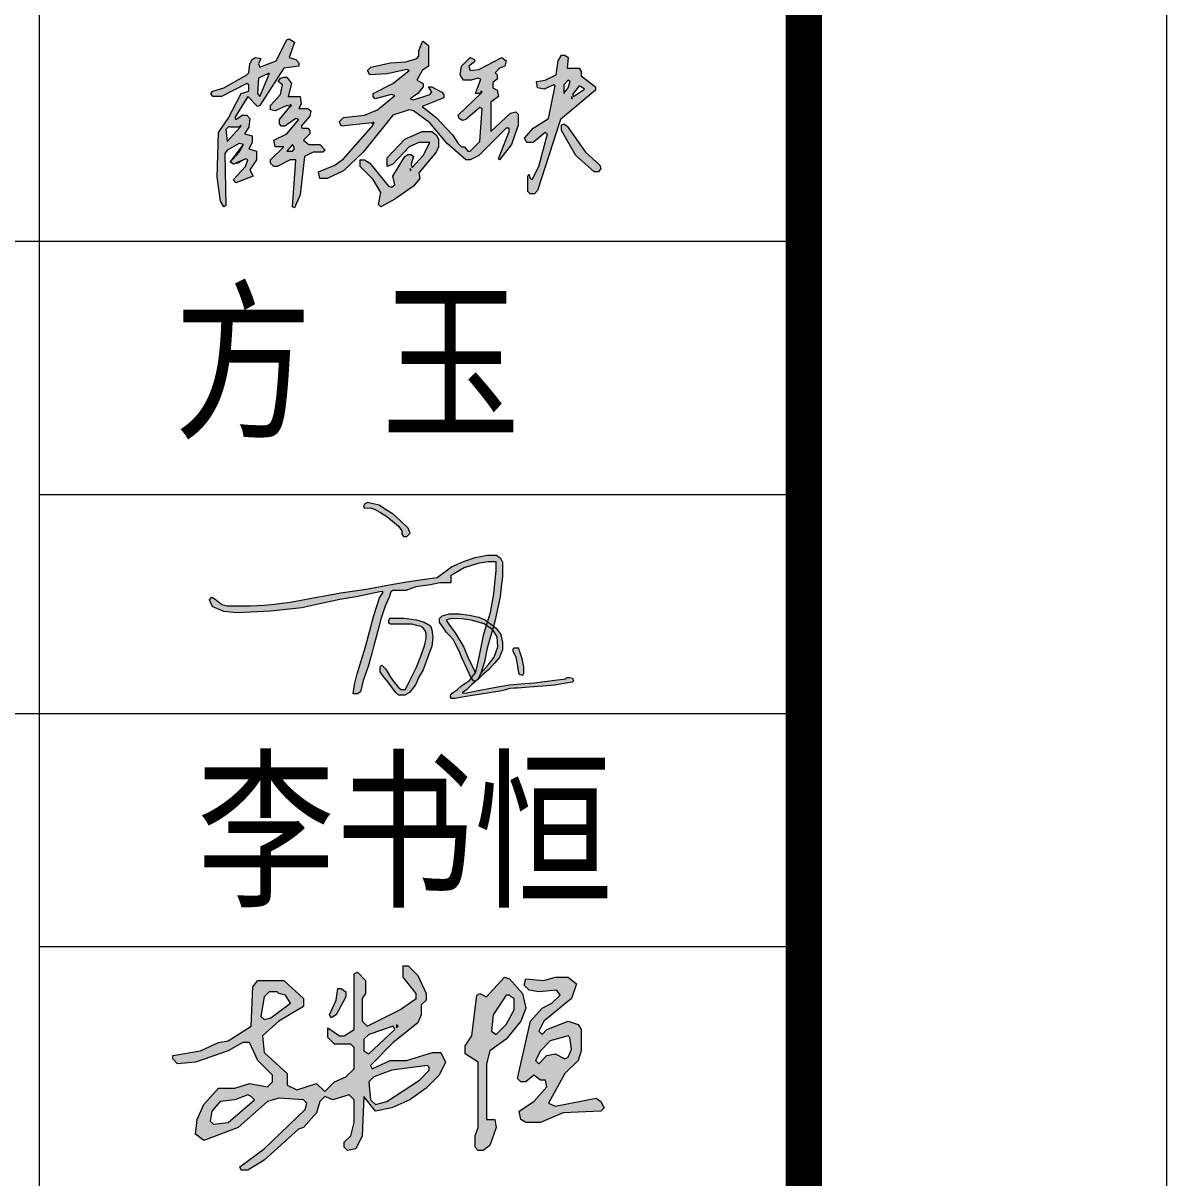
# Model space of a CAD drawing. Header units: inches. Extents: x -3272461 to -2504170, y 403793 to 1071042.
# Drawn here: x -2654718 to -2649994, y 651039 to 655806 of the extents above; entities that cross this region are included whole.
import ezdxf
from ezdxf.enums import TextEntityAlignment as Align

# ---------------------------------------------------------------- set-up
doc = ezdxf.new("R2010")
doc.units = ezdxf.units.IN
doc.header["$LTSCALE"] = 1000
doc.header["$MEASUREMENT"] = 0
doc.layers.get('0').update_dxf_attribs({"lineweight": 18})
doc.layers.add('PUB_TITLE', color=153, linetype='Continuous', lineweight=18)
doc.styles.add('-黑体', font='', dxfattribs={"width": 0.7})
doc.styles.get('-黑体').set_extended_font_data('微软雅黑')

msp = doc.modelspace()

# ---------------------------------------------------------------- hatches: boundary and pattern name
h = msp.add_hatch(color=256)
h.paths.add_polyline_path([(-2653704.5, 655588.3), (-2653709, 655597.3), (-2653745, 655579.3), (-2653749.5, 655516.3), (-2653740.5, 655502.8)], flags=0)
h.paths.add_polyline_path([(-2653628, 655736.8), (-2653619, 655741.3), (-2653596.5, 655727.8), (-2653619, 655664.8), (-2653592, 655655.8), (-2653578.5, 655642.3), (-2653578.5, 655628.8), (-2653641.5, 655619.8), (-2653740.5, 655466.8), (-2653749.5, 655462.3), (-2653790, 655502.8), (-2653844, 655417.3), (-2653839.5, 655408.3), (-2653812.5, 655426.3), (-2653794.5, 655426.3), (-2653781, 655412.8), (-2653785.5, 655376.8), (-2653803.5, 655349.8), (-2653772, 655340.8), (-2653772, 655313.8), (-2653785.5, 655286.8), (-2653754, 655277.8), (-2653754, 655241.8), (-2653781, 655201.3), (-2653767.5, 655174.3), (-2653839.5, 655147.3), (-2653848.5, 655160.8), (-2653799, 655214.8), (-2653790, 655241.8), (-2653799, 655246.3), (-2653830.5, 655228.3), (-2653848.5, 655223.8), (-2653862, 655232.8), (-2653826, 655273.3), (-2653808, 655304.8), (-2653826, 655309.3), (-2653875.5, 655282.3), (-2653884.5, 655268.8), (-2653880, 655052.8), (-2653889, 655048.3), (-2653902.5, 655070.8), (-2653916, 655169.8), (-2653911.5, 655354.3), (-2653871, 655412.8), (-2653817, 655516.3), (-2653785.5, 655525.3), (-2653785.5, 655552.3), (-2653794.5, 655556.8), (-2653898, 655502.8), (-2653934, 655502.8), (-2653943, 655516.3), (-2653934, 655525.3), (-2653889, 655538.8), (-2653794.5, 655592.8), (-2653785.5, 655601.8), (-2653781, 655637.8), (-2653772, 655655.8), (-2653758.5, 655664.8), (-2653736, 655660.3), (-2653745, 655637.8), (-2653740.5, 655624.3), (-2653673, 655651.3)], flags=0)
h.paths.add_polyline_path([(-2653862, 655376.8), (-2653866.5, 655381.3), (-2653880, 655367.8), (-2653875.5, 655318.3), (-2653821.5, 655376.8)], flags=0)
h.paths.add_polyline_path([(-2653641.5, 655583.8), (-2653628, 655583.8), (-2653610, 655556.8), (-2653623.5, 655502.8), (-2653574, 655502.8), (-2653569.5, 655471.3), (-2653578.5, 655453.3), (-2653542.5, 655453.3), (-2653529, 655444.3), (-2653533.5, 655421.8), (-2653569.5, 655381.3), (-2653565, 655372.3), (-2653542.5, 655372.3), (-2653533.5, 655363.3), (-2653533.5, 655349.8), (-2653560.5, 655322.8), (-2653538, 655304.8), (-2653493, 655304.8), (-2653470.5, 655282.3), (-2653479.5, 655273.3), (-2653520, 655273.3), (-2653556, 655255.3), (-2653574, 655097.8), (-2653596.5, 655043.8), (-2653605.5, 655048.3), (-2653592, 655241.8), (-2653614.5, 655241.8), (-2653668.5, 655214.8), (-2653682, 655214.8), (-2653695.5, 655228.3), (-2653695.5, 655241.8), (-2653641.5, 655295.8), (-2653677.5, 655295.8), (-2653682, 655322.8), (-2653628, 655349.8), (-2653578.5, 655408.3), (-2653592, 655412.8), (-2653637, 655381.3), (-2653650.5, 655381.3), (-2653659.5, 655390.3), (-2653659.5, 655408.3), (-2653614.5, 655462.3), (-2653628, 655466.8), (-2653677.5, 655444.3), (-2653695.5, 655448.8), (-2653695.5, 655466.8), (-2653655, 655511.8), (-2653646, 655552.3), (-2653664, 655565.8), (-2653655, 655579.3)], flags=0)
h.paths.add_polyline_path([(-2653601, 655300.3), (-2653605.5, 655304.8), (-2653628, 655277.8), (-2653605.5, 655277.8), (-2653596.5, 655286.8)], flags=0)
h.paths.add_polyline_path([(-2653070, 655727.8), (-2653065.5, 655732.3), (-2653043, 655714.3), (-2653043, 655628.8), (-2653070, 655610.8), (-2653092.5, 655570.3), (-2653065.5, 655556.8), (-2653065.5, 655543.3), (-2653088, 655516.3), (-2653119.5, 655493.8), (-2653106, 655489.3), (-2653038.5, 655511.8), (-2653029.5, 655520.8), (-2653043, 655543.3), (-2653029.5, 655543.3), (-2652989, 655520.8), (-2652980, 655511.8), (-2652980, 655498.3), (-2653070, 655462.3), (-2653011.5, 655417.3), (-2652944, 655345.3), (-2652921.5, 655309.3), (-2652908, 655295.8), (-2652894.5, 655295.8), (-2652881, 655277.8), (-2652872, 655277.8), (-2652831.5, 655318.3), (-2652822.5, 655453.3), (-2652831.5, 655457.8), (-2652890, 655408.3), (-2652903.5, 655403.8), (-2652917, 655412.8), (-2652921.5, 655426.3), (-2652827, 655516.3), (-2652849.5, 655516.3), (-2652827, 655574.8), (-2652840.5, 655579.3), (-2652867.5, 655570.3), (-2652899, 655570.3), (-2652912.5, 655592.8), (-2652908, 655628.8), (-2652872, 655664.8), (-2652854, 655655.8), (-2652854, 655646.8), (-2652876.5, 655628.8), (-2652872, 655610.8), (-2652836, 655615.3), (-2652741.5, 655664.8), (-2652723.5, 655651.3), (-2652728, 655628.8), (-2652750.5, 655619.8), (-2652768.5, 655601.8), (-2652759.5, 655592.8), (-2652759.5, 655574.8), (-2652777.5, 655561.3), (-2652777.5, 655538.8), (-2652759.5, 655529.8), (-2652755, 655502.8), (-2652786.5, 655480.3), (-2652786.5, 655358.8), (-2652705.5, 655435.3), (-2652683, 655439.8), (-2652674, 655430.8), (-2652674, 655385.8), (-2652701, 655304.8), (-2652750.5, 655241.8), (-2652755, 655246.3), (-2652710, 655358.8), (-2652710, 655372.3), (-2652723.5, 655372.3), (-2652836, 655259.8), (-2652872, 655241.8), (-2652890, 655241.8), (-2652966.5, 655309.3), (-2653038.5, 655394.8), (-2653106, 655444.3), (-2653124, 655448.8), (-2653191.5, 655426.3), (-2653313, 655273.3), (-2653394, 655196.8), (-2653461.5, 655165.3), (-2653493, 655165.3), (-2653497.5, 655192.3), (-2653430, 655219.3), (-2653394, 655246.3), (-2653272.5, 655385.8), (-2653277, 655394.8), (-2653403, 655381.3), (-2653412, 655399.3), (-2653394, 655417.3), (-2653308.5, 655426.3), (-2653254.5, 655448.8), (-2653182.5, 655507.3), (-2653196, 655511.8), (-2653263.5, 655493.8), (-2653272.5, 655502.8), (-2653272.5, 655516.3), (-2653191.5, 655556.8), (-2653124, 655610.8), (-2653133, 655615.3), (-2653214, 655597.3), (-2653286, 655592.8), (-2653295, 655610.8), (-2653281.5, 655624.3), (-2653200.5, 655642.3), (-2653137.5, 655646.8), (-2653092.5, 655660.3), (-2653083.5, 655669.3), (-2653083.5, 655691.8)], flags=0)
h.paths.add_polyline_path([(-2653070, 655358.8), (-2653029.5, 655358.8), (-2653011.5, 655345.3), (-2653002.5, 655327.3), (-2653002.5, 655295.8), (-2653011.5, 655273.3), (-2653083.5, 655187.8), (-2653079, 655165.3), (-2653106, 655133.8), (-2653182.5, 655079.8), (-2653241, 655048.3), (-2653250, 655057.3), (-2653241, 655106.8), (-2653272.5, 655160.8), (-2653326.5, 655214.8), (-2653326.5, 655241.8), (-2653308.5, 655241.8), (-2653286, 655228.3), (-2653209.5, 655133.8), (-2653196, 655129.3), (-2653182.5, 655138.3), (-2653191.5, 655174.3), (-2653142, 655255.3), (-2653128.5, 655264.3), (-2653115, 655264.3), (-2653106, 655255.3), (-2653115, 655223.8), (-2653110.5, 655210.3), (-2653065.5, 655259.8), (-2653038.5, 655313.8), (-2653083.5, 655313.8), (-2653124, 655295.8), (-2653191.5, 655223.8), (-2653214, 655214.8), (-2653214, 655250.8), (-2653142, 655327.3)], flags=0)
h.paths.add_polyline_path([(-2652494, 655673.8), (-2652480.5, 655673.8), (-2652467, 655664.8), (-2652471.5, 655619.8), (-2652422, 655619.8), (-2652413, 655606.3), (-2652413, 655588.3), (-2652354.5, 655543.3), (-2652354.5, 655529.8), (-2652498.5, 655408.3), (-2652593, 655115.8), (-2652606.5, 655102.3), (-2652624.5, 655102.3), (-2652633.5, 655111.3), (-2652633.5, 655174.3), (-2652629, 655183.3), (-2652624.5, 655165.3), (-2652615.5, 655160.8), (-2652588.5, 655214.8), (-2652552.5, 655349.8), (-2652561.5, 655354.3), (-2652611, 655313.8), (-2652638, 655313.8), (-2652647, 655331.8), (-2652611, 655372.3), (-2652548, 655412.8), (-2652521, 655547.8), (-2652525.5, 655552.3), (-2652566, 655534.3), (-2652593, 655538.8), (-2652597.5, 655565.8), (-2652561.5, 655570.3), (-2652516.5, 655592.8), (-2652507.5, 655651.3)], flags=0)
h.paths.add_polyline_path([(-2652494, 655385.8), (-2652485, 655390.3), (-2652471.5, 655381.3), (-2652395, 655273.3), (-2652336.5, 655219.3), (-2652332, 655205.8), (-2652341, 655192.3), (-2652359, 655192.3), (-2652435.5, 655259.8), (-2652494, 655363.3)], flags=0)
h.paths.add_polyline_path([(-2652413, 655543.3), (-2652422, 655547.8), (-2652449, 655511.8), (-2652444.5, 655502.8), (-2652399.5, 655534.3)], flags=0)
h.paths.add_polyline_path([(-2652458, 655565.8), (-2652467, 655570.3), (-2652485, 655552.3), (-2652485, 655516.3), (-2652467, 655538.8)], flags=0)
h = msp.add_hatch(color=256)
h.paths.add_polyline_path([(-2653127.6, 653721.5), (-2653160.8, 653752.5), (-2653188.9, 653778.6), (-2653220.6, 653799), (-2653247.8, 653816.4), (-2653296, 653827.7), (-2653308.2, 653821.1), (-2653311.5, 653808.9), (-2653306.8, 653803.9), (-2653283.6, 653804.8), (-2653263.5, 653799.1), (-2653244.5, 653787.1), (-2653216, 653769.1), (-2653192.8, 653750), (-2653167.7, 653729.2), (-2653153.1, 653710.9), (-2653153.1, 653698.3), (-2653146.8, 653687.6), (-2653132.9, 653687.6), (-2653119.8, 653700.4)], flags=0)
h.paths.add_polyline_path([(-2653034.8, 653487.9), (-2652996.4, 653496.4), (-2652975, 653496.4), (-2652964.3, 653496.4), (-2652951.2, 653496.4), (-2652951.2, 653515.4), (-2652951.2, 653526.1), (-2652936.9, 653534.5), (-2652896.5, 653558.2), (-2652839.4, 653576), (-2652797.8, 653582), (-2652764.5, 653582), (-2652764.5, 653547.5), (-2652774.1, 653451), (-2652787.2, 653372.6), (-2652799.2, 653334.7), (-2652775.4, 653316.9), (-2652770, 653336), (-2652760, 653382.1), (-2652748, 653437.7), (-2652742.9, 653481.3), (-2652738.4, 653520), (-2652738.4, 653557.6), (-2652738.4, 653580.4), (-2652746.3, 653597.5), (-2652762.3, 653610.1), (-2652801.1, 653610.1), (-2652851.3, 653601), (-2652899.2, 653583.9), (-2652948.3, 653562.2), (-2653007.8, 653518), (-2653048.7, 653512), (-2653124.3, 653501), (-2653189.9, 653490.9), (-2653241.7, 653480.7), (-2653292.8, 653470.5), (-2653349.3, 653462.7), (-2653405.7, 653454.9), (-2653458.6, 653444.9), (-2653519.5, 653433.4), (-2653576.3, 653422.7), (-2653614.5, 653415.5), (-2653648.1, 653411.6), (-2653679, 653408), (-2653721.4, 653403.1), (-2653779.3, 653400.7), (-2653818.5, 653400.7), (-2653852.7, 653400.7), (-2653875.6, 653400.7), (-2653896.9, 653406.3), (-2653925.2, 653428.7), (-2653938, 653436.8), (-2653948.1, 653426), (-2653941.2, 653408.8), (-2653933.7, 653396.9), (-2653888.3, 653377.5), (-2653835.4, 653371.4), (-2653779, 653374.3), (-2653695.9, 653378.6), (-2653566.2, 653392.2), (-2653491.8, 653408.8), (-2653409.5, 653427.2), (-2653336.1, 653439.1), (-2653244.2, 653458.2), (-2653232.1, 653459.7), (-2653232.1, 653455), (-2653245.9, 653433.4), (-2653269.3, 653360.9), (-2653287.3, 653293.9), (-2653304, 653232), (-2653321.9, 653174.4), (-2653338.8, 653119.9), (-2653348.7, 653075.5), (-2653354.1, 653037.1), (-2653336.5, 653037.1), (-2653324.9, 653046.3), (-2653313.4, 653093.1), (-2653293, 653150.8), (-2653278.3, 653204.4), (-2653267.6, 653243), (-2653259.7, 653271.7), (-2653252.6, 653297.4), (-2653240.7, 653346.4), (-2653222.7, 653399), (-2653206, 653436), (-2653198.8, 653458.7), (-2653191.6, 653464.7), (-2653171.3, 653464.7), (-2653136.6, 653464.7), (-2653096, 653479)], flags=0)
for points in [[(-2652933.1, 653289.2), (-2652960.2, 653325.7), (-2652970.9, 653341.7), (-2652960.2, 653346.2), (-2652942.9, 653348.9), (-2652906.3, 653347.1), (-2652867.1, 653342.2), (-2652813.6, 653327), (-2652803.8, 653320), (-2652799.2, 653334.7), (-2652807.6, 653341), (-2652835.5, 653353.4), (-2652875.7, 653362.9), (-2652916, 653368), (-2652957.7, 653368), (-2652987, 653359.3), (-2652997.9, 653348.3), (-2652997.9, 653331.5), (-2652989.2, 653319), (-2652969.4, 653290.9), (-2652954, 653276.2), (-2652942.1, 653261.4), (-2652933.5, 653245.5), (-2652918.2, 653217), (-2652905, 653183), (-2652883.8, 653138.8), (-2652866.9, 653103.7), (-2652866, 653102.5), (-2652850.3, 653123.1), (-2652855.5, 653136.8), (-2652878.2, 653181.4), (-2652897.8, 653229.5)], [(-2653029.6, 653234.3), (-2653025.3, 653269.4), (-2653029.6, 653301.3), (-2653035.1, 653317.7), (-2653061.5, 653333.1), (-2653093.4, 653343), (-2653145, 653349.6), (-2653189, 653349.6), (-2653203.3, 653349.6), (-2653207.7, 653340.8), (-2653207.7, 653328.7), (-2653200, 653324.5), (-2653173.6, 653324.5), (-2653136.3, 653324.5), (-2653111.8, 653324.5), (-2653092.3, 653319.9), (-2653073.6, 653315.5), (-2653064.8, 653306.7), (-2653057.1, 653299.1), (-2653052.7, 653287), (-2653052.7, 653266.1), (-2653059.7, 653235.5), (-2653075.8, 653193.7), (-2653093.3, 653148), (-2653118.7, 653095.9), (-2653138.5, 653055.3), (-2653157.1, 653055.3), (-2653168.1, 653063), (-2653191.4, 653092.2), (-2653204.4, 653113.5), (-2653219.8, 653138.7), (-2653236.3, 653156.3), (-2653242.6, 653148.5), (-2653242.6, 653139.7), (-2653242.6, 653128.2), (-2653230.8, 653111.1), (-2653212.1, 653086.7), (-2653187.9, 653055.3), (-2653176.9, 653041), (-2653167, 653032.2), (-2653141.7, 653032.2), (-2653122, 653043.2), (-2653097.8, 653075.1), (-2653082.4, 653109.1), (-2653066.3, 653136.7), (-2653057.5, 653160.2), (-2653050.2, 653179.6), (-2653039.5, 653207.9)], [(-2652738.7, 653219.6), (-2652738.7, 653249.8), (-2652744.6, 653282.1), (-2652764.5, 653308.8), (-2652775.4, 653316.9), (-2652779.4, 653302.6), (-2652777.5, 653301.2), (-2652759.5, 653272.5), (-2652756.8, 653230.9), (-2652773.1, 653188.4), (-2652795.7, 653158.6), (-2652828.1, 653122.7), (-2652838.2, 653099.7), (-2652833.3, 653104.2), (-2652821.2, 653116.6), (-2652794.3, 653137.7), (-2652771.1, 653164.4), (-2652752, 653186.5)]]:
    msp.add_hatch(color=256).paths.add_polyline_path(points, flags=0)
h = msp.add_hatch(color=256)
h.paths.add_polyline_path([(-2652775.4, 653316.9), (-2652799.2, 653334.7), (-2652814.8, 653285.4), (-2652834.7, 653189.4), (-2652847.8, 653126.4), (-2652866, 653102.5), (-2652856.7, 653089.8), (-2652849.4, 653089.8), (-2652838.2, 653099.7), (-2652828.1, 653122.7), (-2652812.7, 653170.2), (-2652801.1, 653226.3), (-2652786.4, 653278)], flags=0)
h.paths.add_polyline_path([(-2652887.6, 653052.1), (-2652866.3, 653074.7), (-2652849.4, 653089.8), (-2652856.7, 653089.8), (-2652866, 653102.5), (-2652872.6, 653093.8), (-2652889.2, 653082.4), (-2652906.7, 653070.3), (-2652923.3, 653055.8), (-2652939.9, 653044.4), (-2652949.6, 653037.7), (-2652952.6, 653031.1), (-2652952.6, 653024.5), (-2652948.4, 653018.9), (-2652934.3, 653018.9), (-2652902.7, 653024.1), (-2652871.2, 653029.2), (-2652834.4, 653035.2), (-2652800.4, 653040.8), (-2652774.9, 653044.9), (-2652748.2, 653048.2), (-2652726.3, 653054.5), (-2652707.7, 653059.9), (-2652690.3, 653060.5), (-2652675.9, 653061), (-2652627.9, 653065), (-2652571.4, 653069.6), (-2652522, 653073.7), (-2652483.8, 653079.8), (-2652450.2, 653085.2), (-2652445.4, 653091.8), (-2652449, 653102.6), (-2652461.6, 653105.6), (-2652474.2, 653105.6), (-2652476.5, 653099.3), (-2652521.6, 653093.6), (-2652606.9, 653082.8), (-2652645.4, 653079.7), (-2652709.1, 653074.6), (-2652757.1, 653065.8), (-2652801.9, 653057.6), (-2652832, 653052.1), (-2652885.6, 653042.3), (-2652901.4, 653039.6), (-2652903.3, 653042.8)], flags=0)
h.paths.add_polyline_path([(-2652657, 653181.7), (-2652667.3, 653215.6), (-2652670.3, 653225.6), (-2652680.1, 653225.6), (-2652691.6, 653225.6), (-2652694.8, 653222), (-2652694.8, 653215.6), (-2652682.7, 653188.7), (-2652679.5, 653168.2), (-2652673.7, 653131.8), (-2652668.6, 653118.3), (-2652654.5, 653114.5), (-2652650, 653122.2), (-2652650, 653147.8)], flags=0)
at = {"linetype": 'Continuous'}
h = msp.add_hatch(color=256, dxfattribs=at)
h.paths.add_polyline_path([(-2653776.1, 651375.3), (-2653789.6, 651382), (-2653843.6, 651361.8), (-2653904.4, 651355), (-2653938.1, 651314.5), (-2653944.9, 651274), (-2653931.4, 651260.5), (-2653870.6, 651267.3), (-2653762.6, 651361.8)], flags=0)
h.paths.add_polyline_path([(-2653040.4, 651496.8), (-2653047.1, 651503.5), (-2653195.6, 651483.3), (-2653269.9, 651456.3), (-2653290.1, 651436), (-2653283.4, 651361.8), (-2653263.1, 651341.5), (-2653215.9, 651355), (-2653080.9, 651442.8), (-2653040.4, 651483.3)], flags=0)
h.paths.add_polyline_path([(-2652459.9, 651618.3), (-2652466.6, 651625), (-2652540.9, 651604.8), (-2652581.4, 651564.3), (-2652601.6, 651523.8), (-2652588.1, 651510.3), (-2652554.4, 651544), (-2652520.6, 651550.8), (-2652480.1, 651530.5), (-2652466.6, 651537.3), (-2652453.1, 651571)], flags=0)
h.paths.add_polyline_path([(-2653182.1, 651652), (-2653188.9, 651665.5), (-2653290.1, 651631.8), (-2653310.4, 651611.5), (-2653310.4, 651564.3), (-2653290.1, 651550.8)], flags=0)
h.paths.add_polyline_path([(-2653168.6, 651665.5), (-2653175.4, 651672.3), (-2653175.4, 651658.8)], flags=0)
h.paths.add_polyline_path([(-2652702.9, 651787), (-2652709.6, 651793.8), (-2652723.1, 651793.8), (-2652777.1, 651712.8), (-2652783.9, 651645.3), (-2652763.6, 651631.8), (-2652723.1, 651672.3), (-2652689.4, 651733), (-2652689.4, 651780.3)], flags=0)
h.paths.add_polyline_path([(-2653661.4, 651800.5), (-2653668.1, 651807.3), (-2653701.9, 651807.3), (-2653722.1, 651787), (-2653735.6, 651706), (-2653722.1, 651692.5), (-2653695.1, 651699.3), (-2653614.1, 651760), (-2653634.4, 651793.8)], flags=0)
h.paths.add_polyline_path([(-2653418.4, 651820.8), (-2653404.9, 651820.8), (-2653384.6, 651807.3), (-2653384.6, 651787), (-2653425.1, 651712.8), (-2653445.4, 651699.3), (-2653452.1, 651712.8), (-2653425.1, 651773.5)], flags=0)
h.paths.add_polyline_path([(-2652520.6, 651868), (-2652466.6, 651868), (-2652432.9, 651841), (-2652453.1, 651780.3), (-2652567.9, 651685.8), (-2652588.1, 651645.3), (-2652574.6, 651631.8), (-2652554.4, 651652), (-2652466.6, 651685.8), (-2652426.1, 651672.3), (-2652412.6, 651652), (-2652412.6, 651564.3), (-2652426.1, 651523.8), (-2652480.1, 651469.8), (-2652547.6, 651348.3), (-2652520.6, 651334.8), (-2652351.9, 651368.5), (-2652331.6, 651355), (-2652318.1, 651328), (-2652331.6, 651314.5), (-2652486.9, 651307.8), (-2652581.4, 651267.3), (-2652642.1, 651267.3), (-2652662.4, 651280.8), (-2652669.1, 651314.5), (-2652608.4, 651355), (-2652554.4, 651415.8), (-2652561.1, 651442.8), (-2652581.4, 651442.8), (-2652608.4, 651463), (-2652642.1, 651436), (-2652662.4, 651436), (-2652675.9, 651449.5), (-2652621.9, 651685.8), (-2652574.6, 651739.8), (-2652534.1, 651760), (-2652500.4, 651793.8), (-2652513.9, 651814), (-2652588.1, 651807.3), (-2652628.6, 651814), (-2652648.9, 651834.3), (-2652642.1, 651861.3), (-2652567.9, 651854.5)], flags=0)
h.paths.add_polyline_path([(-2652729.9, 651868), (-2652709.6, 651861.3), (-2652655.6, 651800.5), (-2652642.1, 651739.8), (-2652662.4, 651685.8), (-2652723.1, 651611.5), (-2652790.6, 651564.3), (-2652804.1, 651510.3), (-2652804.1, 651280.8), (-2652770.4, 651280.8), (-2652763.6, 651247), (-2652790.6, 651172.8), (-2652817.6, 651152.5), (-2652837.9, 651152.5), (-2652851.4, 651166), (-2652851.4, 651213.3), (-2652837.9, 651247), (-2652837.9, 651517), (-2652891.9, 651550.8), (-2652891.9, 651584.5), (-2652864.9, 651625), (-2652844.6, 651793.8), (-2652831.1, 651800.5), (-2652804.1, 651787)], flags=0)
h.paths.add_polyline_path([(-2653148.4, 651915.3), (-2653128.1, 651915.3), (-2653087.6, 651874.8), (-2653053.9, 651800.5), (-2653053.9, 651773.5), (-2653074.1, 651753.3), (-2653074.1, 651712.8), (-2653087.6, 651679), (-2653188.9, 651598), (-2653283.4, 651503.5), (-2653276.6, 651490), (-2653202.4, 651523.8), (-2653134.9, 651523.8), (-2653026.9, 651557.5), (-2652993.1, 651557.5), (-2652972.9, 651517), (-2652999.9, 651463), (-2653053.9, 651409), (-2653121.4, 651361.8), (-2653195.6, 651328), (-2653263.1, 651314.5), (-2653310.4, 651375.3), (-2653317.1, 651213.3), (-2653344.1, 651159.3), (-2653377.9, 651152.5), (-2653391.4, 651166), (-2653391.4, 651186.3), (-2653364.4, 651213.3), (-2653350.9, 651267.3), (-2653350.9, 651361.8), (-2653371.1, 651382), (-2653438.6, 651361.8), (-2653472.4, 651375.3), (-2653492.6, 651355), (-2653506.1, 651307.8), (-2653560.1, 651247), (-2653580.4, 651240.3), (-2653722.1, 651112), (-2653789.6, 651071.5), (-2653816.6, 651071.5), (-2653823.4, 651085), (-2653722.1, 651159.3), (-2653553.4, 651321.3), (-2653546.6, 651348.3), (-2653560.1, 651361.8), (-2653661.4, 651368.5), (-2653708.6, 651355), (-2653830.1, 651247), (-2653971.9, 651193), (-2654005.6, 651220), (-2653998.9, 651280.8), (-2653971.9, 651341.5), (-2653911.1, 651409), (-2653843.6, 651409), (-2653782.9, 651429.3), (-2653708.6, 651415.8), (-2653688.4, 651436), (-2653688.4, 651463), (-2653749.1, 651523.8), (-2653782.9, 651598), (-2653809.9, 651598), (-2653870.6, 651564.3), (-2654005.6, 651517), (-2654079.9, 651510.3), (-2654100.1, 651530.5), (-2654100.1, 651544), (-2653985.4, 651564.3), (-2653911.1, 651598), (-2653870.6, 651604.8), (-2653776.1, 651665.5), (-2653769.4, 651827.5), (-2653749.1, 651854.5), (-2653641.1, 651854.5), (-2653560.1, 651780.3), (-2653560.1, 651746.5), (-2653661.4, 651685.8), (-2653728.9, 651625), (-2653722.1, 651557.5), (-2653627.6, 651469.8), (-2653627.6, 651422.5), (-2653587.1, 651402.3), (-2653506.1, 651429.3), (-2653472.4, 651395.5), (-2653431.9, 651436), (-2653384.6, 651456.3), (-2653350.9, 651490), (-2653350.9, 651577.8), (-2653364.4, 651591.3), (-2653431.9, 651591.3), (-2653458.9, 651618.3), (-2653458.9, 651658.8), (-2653411.6, 651625), (-2653391.4, 651625), (-2653350.9, 651652), (-2653350.9, 651881.5), (-2653337.4, 651888.3), (-2653303.6, 651854.5), (-2653303.6, 651800.5), (-2653317.1, 651780.3), (-2653317.1, 651685.8), (-2653296.9, 651665.5), (-2653161.9, 651733), (-2653094.4, 651780.3), (-2653094.4, 651800.5), (-2653148.4, 651868)], flags=0)

# ---------------------------------------------------------------- linework, layer by layer
for points in [[(-2653628, 655736.8), (-2653619, 655741.3), (-2653596.5, 655727.8), (-2653619, 655664.8), (-2653592, 655655.8), (-2653578.5, 655642.3), (-2653578.5, 655628.8), (-2653641.5, 655619.8), (-2653740.5, 655466.8), (-2653749.5, 655462.3), (-2653790, 655502.8), (-2653844, 655417.3), (-2653839.5, 655408.3), (-2653812.5, 655426.3), (-2653794.5, 655426.3), (-2653781, 655412.8), (-2653785.5, 655376.8), (-2653803.5, 655349.8), (-2653772, 655340.8), (-2653772, 655313.8), (-2653785.5, 655286.8), (-2653754, 655277.8), (-2653754, 655241.8), (-2653781, 655201.3), (-2653767.5, 655174.3), (-2653839.5, 655147.3), (-2653848.5, 655160.8), (-2653799, 655214.8), (-2653790, 655241.8), (-2653799, 655246.3), (-2653848.5, 655223.8), (-2653862, 655232.8), (-2653808, 655304.8), (-2653826, 655309.3), (-2653875.5, 655282.3), (-2653884.5, 655268.8), (-2653880, 655052.8), (-2653889, 655048.3), (-2653902.5, 655070.8), (-2653916, 655169.8), (-2653911.5, 655354.3), (-2653871, 655412.8), (-2653817, 655516.3), (-2653785.5, 655525.3), (-2653785.5, 655552.3), (-2653794.5, 655556.8), (-2653898, 655502.8), (-2653934, 655502.8), (-2653943, 655516.3), (-2653934, 655525.3), (-2653889, 655538.8), (-2653794.5, 655592.8), (-2653785.5, 655601.8), (-2653781, 655637.8), (-2653772, 655655.8), (-2653758.5, 655664.8), (-2653736, 655660.3), (-2653745, 655637.8), (-2653740.5, 655624.3), (-2653673, 655651.3), (-2653628, 655736.8)], [(-2653628, 655736.8), (-2653619, 655741.3), (-2653596.5, 655727.8), (-2653619, 655664.8), (-2653592, 655655.8), (-2653578.5, 655642.3), (-2653578.5, 655628.8), (-2653641.5, 655619.8), (-2653740.5, 655466.8), (-2653749.5, 655462.3), (-2653790, 655502.8), (-2653844, 655417.3), (-2653839.5, 655408.3), (-2653812.5, 655426.3), (-2653794.5, 655426.3), (-2653781, 655412.8), (-2653785.5, 655376.8), (-2653803.5, 655349.8), (-2653772, 655340.8), (-2653772, 655313.8), (-2653785.5, 655286.8), (-2653754, 655277.8), (-2653754, 655241.8), (-2653781, 655201.3), (-2653767.5, 655174.3), (-2653839.5, 655147.3), (-2653848.5, 655160.8), (-2653799, 655214.8), (-2653790, 655241.8), (-2653799, 655246.3), (-2653830.5, 655228.3), (-2653848.5, 655223.8), (-2653862, 655232.8), (-2653826, 655273.3), (-2653808, 655304.8), (-2653826, 655309.3), (-2653875.5, 655282.3), (-2653884.5, 655268.8), (-2653880, 655052.8), (-2653889, 655048.3), (-2653902.5, 655070.8), (-2653916, 655169.8), (-2653911.5, 655354.3), (-2653871, 655412.8), (-2653817, 655516.3), (-2653785.5, 655525.3), (-2653785.5, 655552.3), (-2653794.5, 655556.8), (-2653898, 655502.8), (-2653934, 655502.8), (-2653943, 655516.3), (-2653934, 655525.3), (-2653889, 655538.8), (-2653794.5, 655592.8), (-2653785.5, 655601.8), (-2653781, 655637.8), (-2653772, 655655.8), (-2653758.5, 655664.8), (-2653736, 655660.3), (-2653745, 655637.8), (-2653740.5, 655624.3), (-2653673, 655651.3), (-2653628, 655736.8)], [(-2653070, 655727.8), (-2653065.5, 655732.3), (-2653043, 655714.3), (-2653043, 655628.8), (-2653070, 655610.8), (-2653092.5, 655570.3), (-2653065.5, 655556.8), (-2653065.5, 655543.3), (-2653088, 655516.3), (-2653119.5, 655493.8), (-2653106, 655489.3), (-2653038.5, 655511.8), (-2653029.5, 655520.8), (-2653043, 655543.3), (-2653029.5, 655543.3), (-2652989, 655520.8), (-2652980, 655511.8), (-2652980, 655498.3), (-2653070, 655462.3), (-2653011.5, 655417.3), (-2652944, 655345.3), (-2652921.5, 655309.3), (-2652908, 655295.8), (-2652894.5, 655295.8), (-2652881, 655277.8), (-2652872, 655277.8), (-2652831.5, 655318.3), (-2652822.5, 655453.3), (-2652831.5, 655457.8), (-2652890, 655408.3), (-2652903.5, 655403.8), (-2652917, 655412.8), (-2652921.5, 655426.3), (-2652827, 655516.3), (-2652849.5, 655516.3), (-2652827, 655574.8), (-2652840.5, 655579.3), (-2652867.5, 655570.3), (-2652899, 655570.3), (-2652912.5, 655592.8), (-2652908, 655628.8), (-2652872, 655664.8), (-2652854, 655655.8), (-2652854, 655646.8), (-2652876.5, 655628.8), (-2652872, 655610.8), (-2652836, 655615.3), (-2652741.5, 655664.8), (-2652723.5, 655651.3), (-2652728, 655628.8), (-2652750.5, 655619.8), (-2652768.5, 655601.8), (-2652759.5, 655592.8), (-2652759.5, 655574.8), (-2652777.5, 655561.3), (-2652777.5, 655538.8), (-2652759.5, 655529.8), (-2652755, 655502.8), (-2652786.5, 655480.3), (-2652786.5, 655358.8), (-2652705.5, 655435.3), (-2652683, 655439.8), (-2652674, 655430.8), (-2652674, 655385.8), (-2652701, 655304.8), (-2652750.5, 655241.8), (-2652755, 655246.3), (-2652710, 655358.8), (-2652710, 655372.3), (-2652723.5, 655372.3), (-2652836, 655259.8), (-2652872, 655241.8), (-2652890, 655241.8), (-2652966.5, 655309.3), (-2653038.5, 655394.8), (-2653106, 655444.3), (-2653124, 655448.8), (-2653191.5, 655426.3), (-2653313, 655273.3), (-2653394, 655196.8), (-2653461.5, 655165.3), (-2653493, 655165.3), (-2653497.5, 655192.3), (-2653430, 655219.3), (-2653394, 655246.3), (-2653272.5, 655385.8), (-2653277, 655394.8), (-2653403, 655381.3), (-2653412, 655399.3), (-2653394, 655417.3), (-2653308.5, 655426.3), (-2653254.5, 655448.8), (-2653182.5, 655507.3), (-2653196, 655511.8), (-2653263.5, 655493.8), (-2653272.5, 655502.8), (-2653272.5, 655516.3), (-2653191.5, 655556.8), (-2653124, 655610.8), (-2653133, 655615.3), (-2653214, 655597.3), (-2653286, 655592.8), (-2653295, 655610.8), (-2653281.5, 655624.3), (-2653200.5, 655642.3), (-2653137.5, 655646.8), (-2653092.5, 655660.3), (-2653083.5, 655669.3), (-2653083.5, 655691.8), (-2653070, 655727.8)], [(-2653070, 655727.8), (-2653065.5, 655732.3), (-2653043, 655714.3), (-2653043, 655628.8), (-2653070, 655610.8), (-2653092.5, 655570.3), (-2653065.5, 655556.8), (-2653065.5, 655543.3), (-2653088, 655516.3), (-2653119.5, 655493.8), (-2653106, 655489.3), (-2653038.5, 655511.8), (-2653029.5, 655520.8), (-2653043, 655543.3), (-2653029.5, 655543.3), (-2652989, 655520.8), (-2652980, 655511.8), (-2652980, 655498.3), (-2653070, 655462.3), (-2653011.5, 655417.3), (-2652944, 655345.3), (-2652921.5, 655309.3), (-2652908, 655295.8), (-2652894.5, 655295.8), (-2652881, 655277.8), (-2652872, 655277.8), (-2652831.5, 655318.3), (-2652822.5, 655453.3), (-2652831.5, 655457.8), (-2652890, 655408.3), (-2652903.5, 655403.8), (-2652917, 655412.8), (-2652921.5, 655426.3), (-2652827, 655516.3), (-2652849.5, 655516.3), (-2652827, 655574.8), (-2652840.5, 655579.3), (-2652867.5, 655570.3), (-2652899, 655570.3), (-2652912.5, 655592.8), (-2652908, 655628.8), (-2652872, 655664.8), (-2652854, 655655.8), (-2652854, 655646.8), (-2652876.5, 655628.8), (-2652872, 655610.8), (-2652836, 655615.3), (-2652741.5, 655664.8), (-2652723.5, 655651.3), (-2652728, 655628.8), (-2652750.5, 655619.8), (-2652768.5, 655601.8), (-2652759.5, 655592.8), (-2652759.5, 655574.8), (-2652777.5, 655561.3), (-2652777.5, 655538.8), (-2652759.5, 655529.8), (-2652755, 655502.8), (-2652786.5, 655480.3), (-2652786.5, 655358.8), (-2652705.5, 655435.3), (-2652683, 655439.8), (-2652674, 655430.8), (-2652674, 655385.8), (-2652701, 655304.8), (-2652750.5, 655241.8), (-2652755, 655246.3), (-2652710, 655358.8), (-2652710, 655372.3), (-2652723.5, 655372.3), (-2652836, 655259.8), (-2652872, 655241.8), (-2652890, 655241.8), (-2652966.5, 655309.3), (-2653038.5, 655394.8), (-2653106, 655444.3), (-2653124, 655448.8), (-2653191.5, 655426.3), (-2653313, 655273.3), (-2653394, 655196.8), (-2653461.5, 655165.3), (-2653493, 655165.3), (-2653497.5, 655192.3), (-2653430, 655219.3), (-2653394, 655246.3), (-2653272.5, 655385.8), (-2653277, 655394.8), (-2653403, 655381.3), (-2653412, 655399.3), (-2653394, 655417.3), (-2653308.5, 655426.3), (-2653254.5, 655448.8), (-2653182.5, 655507.3), (-2653196, 655511.8), (-2653263.5, 655493.8), (-2653272.5, 655502.8), (-2653272.5, 655516.3), (-2653191.5, 655556.8), (-2653124, 655610.8), (-2653133, 655615.3), (-2653214, 655597.3), (-2653286, 655592.8), (-2653295, 655610.8), (-2653281.5, 655624.3), (-2653200.5, 655642.3), (-2653137.5, 655646.8), (-2653092.5, 655660.3), (-2653083.5, 655669.3), (-2653083.5, 655691.8), (-2653070, 655727.8)], [(-2652494, 655673.8), (-2652480.5, 655673.8), (-2652467, 655664.8), (-2652471.5, 655619.8), (-2652422, 655619.8), (-2652413, 655606.3), (-2652413, 655588.3), (-2652354.5, 655543.3), (-2652354.5, 655529.8), (-2652498.5, 655408.3), (-2652593, 655115.8), (-2652606.5, 655102.3), (-2652624.5, 655102.3), (-2652633.5, 655111.3), (-2652633.5, 655174.3), (-2652629, 655183.3), (-2652624.5, 655165.3), (-2652615.5, 655160.8), (-2652588.5, 655214.8), (-2652552.5, 655349.8), (-2652561.5, 655354.3), (-2652611, 655313.8), (-2652638, 655313.8), (-2652647, 655331.8), (-2652611, 655372.3), (-2652548, 655412.8), (-2652521, 655547.8), (-2652525.5, 655552.3), (-2652566, 655534.3), (-2652593, 655538.8), (-2652597.5, 655565.8), (-2652561.5, 655570.3), (-2652516.5, 655592.8), (-2652507.5, 655651.3), (-2652494, 655673.8)], [(-2652494, 655673.8), (-2652480.5, 655673.8), (-2652467, 655664.8), (-2652471.5, 655619.8), (-2652422, 655619.8), (-2652413, 655606.3), (-2652413, 655588.3), (-2652354.5, 655543.3), (-2652354.5, 655529.8), (-2652498.5, 655408.3), (-2652593, 655115.8), (-2652606.5, 655102.3), (-2652624.5, 655102.3), (-2652633.5, 655111.3), (-2652633.5, 655174.3), (-2652629, 655183.3), (-2652624.5, 655165.3), (-2652615.5, 655160.8), (-2652588.5, 655214.8), (-2652552.5, 655349.8), (-2652561.5, 655354.3), (-2652611, 655313.8), (-2652638, 655313.8), (-2652647, 655331.8), (-2652611, 655372.3), (-2652548, 655412.8), (-2652521, 655547.8), (-2652525.5, 655552.3), (-2652566, 655534.3), (-2652593, 655538.8), (-2652597.5, 655565.8), (-2652561.5, 655570.3), (-2652516.5, 655592.8), (-2652507.5, 655651.3), (-2652494, 655673.8)], [(-2653704.5, 655588.3), (-2653709, 655597.3), (-2653745, 655579.3), (-2653749.5, 655516.3), (-2653740.5, 655502.8), (-2653704.5, 655588.3)], [(-2653704.5, 655588.3), (-2653709, 655597.3), (-2653745, 655579.3), (-2653749.5, 655516.3), (-2653740.5, 655502.8), (-2653704.5, 655588.3)], [(-2653700, 655597.3), (-2653704.5, 655601.8), (-2653704.5, 655592.8), (-2653700, 655597.3)], [(-2653700, 655597.3), (-2653704.5, 655601.8), (-2653704.5, 655592.8), (-2653700, 655597.3)], [(-2653641.5, 655583.8), (-2653628, 655583.8), (-2653610, 655556.8), (-2653623.5, 655502.8), (-2653574, 655502.8), (-2653569.5, 655471.3), (-2653578.5, 655453.3), (-2653542.5, 655453.3), (-2653529, 655444.3), (-2653533.5, 655421.8), (-2653569.5, 655381.3), (-2653565, 655372.3), (-2653542.5, 655372.3), (-2653533.5, 655363.3), (-2653533.5, 655349.8), (-2653560.5, 655322.8), (-2653538, 655304.8), (-2653493, 655304.8), (-2653470.5, 655282.3), (-2653479.5, 655273.3), (-2653520, 655273.3), (-2653556, 655255.3), (-2653574, 655097.8), (-2653596.5, 655043.8), (-2653605.5, 655048.3), (-2653592, 655241.8), (-2653614.5, 655241.8), (-2653668.5, 655214.8), (-2653682, 655214.8), (-2653695.5, 655228.3), (-2653695.5, 655241.8), (-2653641.5, 655295.8), (-2653677.5, 655295.8), (-2653682, 655322.8), (-2653628, 655349.8), (-2653578.5, 655408.3), (-2653592, 655412.8), (-2653637, 655381.3), (-2653650.5, 655381.3), (-2653659.5, 655390.3), (-2653659.5, 655408.3), (-2653614.5, 655462.3), (-2653628, 655466.8), (-2653677.5, 655444.3), (-2653695.5, 655448.8), (-2653695.5, 655466.8), (-2653655, 655511.8), (-2653646, 655552.3), (-2653664, 655565.8), (-2653655, 655579.3), (-2653641.5, 655583.8)], [(-2653641.5, 655583.8), (-2653628, 655583.8), (-2653610, 655556.8), (-2653623.5, 655502.8), (-2653574, 655502.8), (-2653569.5, 655471.3), (-2653578.5, 655453.3), (-2653542.5, 655453.3), (-2653529, 655444.3), (-2653533.5, 655421.8), (-2653569.5, 655381.3), (-2653565, 655372.3), (-2653542.5, 655372.3), (-2653533.5, 655363.3), (-2653533.5, 655349.8), (-2653560.5, 655322.8), (-2653538, 655304.8), (-2653493, 655304.8), (-2653470.5, 655282.3), (-2653479.5, 655273.3), (-2653520, 655273.3), (-2653556, 655255.3), (-2653574, 655097.8), (-2653596.5, 655043.8), (-2653605.5, 655048.3), (-2653592, 655241.8), (-2653614.5, 655241.8), (-2653668.5, 655214.8), (-2653682, 655214.8), (-2653695.5, 655228.3), (-2653695.5, 655241.8), (-2653641.5, 655295.8), (-2653677.5, 655295.8), (-2653682, 655322.8), (-2653628, 655349.8), (-2653578.5, 655408.3), (-2653592, 655412.8), (-2653637, 655381.3), (-2653650.5, 655381.3), (-2653659.5, 655390.3), (-2653659.5, 655408.3), (-2653614.5, 655462.3), (-2653628, 655466.8), (-2653677.5, 655444.3), (-2653695.5, 655448.8), (-2653695.5, 655466.8), (-2653655, 655511.8), (-2653646, 655552.3), (-2653664, 655565.8), (-2653655, 655579.3), (-2653641.5, 655583.8)], [(-2652458, 655565.8), (-2652467, 655570.3), (-2652485, 655552.3), (-2652485, 655516.3), (-2652467, 655538.8), (-2652458, 655565.8)], [(-2652458, 655565.8), (-2652467, 655570.3), (-2652485, 655552.3), (-2652485, 655516.3), (-2652467, 655538.8), (-2652458, 655565.8)], [(-2652822.5, 655520.8), (-2652827, 655525.3), (-2652827, 655516.3), (-2652822.5, 655520.8)], [(-2652822.5, 655520.8), (-2652827, 655525.3), (-2652827, 655516.3), (-2652822.5, 655520.8)], [(-2652413, 655543.3), (-2652422, 655547.8), (-2652449, 655511.8), (-2652444.5, 655502.8), (-2652399.5, 655534.3), (-2652413, 655543.3)], [(-2652413, 655543.3), (-2652422, 655547.8), (-2652449, 655511.8), (-2652444.5, 655502.8), (-2652399.5, 655534.3), (-2652413, 655543.3)], [(-2653610, 655466.8), (-2653614.5, 655471.3), (-2653614.5, 655462.3), (-2653610, 655466.8)], [(-2653610, 655466.8), (-2653614.5, 655471.3), (-2653614.5, 655462.3), (-2653610, 655466.8)], [(-2652449, 655498.3), (-2652453.5, 655502.8), (-2652453.5, 655493.8), (-2652449, 655498.3)], [(-2652449, 655498.3), (-2652453.5, 655502.8), (-2652453.5, 655493.8), (-2652449, 655498.3)], [(-2653862, 655376.8), (-2653866.5, 655381.3), (-2653880, 655367.8), (-2653875.5, 655318.3), (-2653821.5, 655376.8), (-2653862, 655376.8)], [(-2653862, 655376.8), (-2653866.5, 655381.3), (-2653880, 655367.8), (-2653875.5, 655318.3), (-2653821.5, 655376.8), (-2653862, 655376.8)], [(-2653817, 655381.3), (-2653821.5, 655385.8), (-2653821.5, 655376.8), (-2653817, 655381.3)], [(-2653817, 655381.3), (-2653821.5, 655385.8), (-2653821.5, 655376.8), (-2653817, 655381.3)], [(-2653268, 655394.8), (-2653272.5, 655399.3), (-2653272.5, 655390.3), (-2653268, 655394.8)], [(-2653268, 655394.8), (-2653272.5, 655399.3), (-2653272.5, 655390.3), (-2653268, 655394.8)], [(-2652494, 655385.8), (-2652485, 655390.3), (-2652471.5, 655381.3), (-2652395, 655273.3), (-2652336.5, 655219.3), (-2652332, 655205.8), (-2652341, 655192.3), (-2652359, 655192.3), (-2652435.5, 655259.8), (-2652494, 655363.3), (-2652494, 655385.8)], [(-2652494, 655385.8), (-2652485, 655390.3), (-2652471.5, 655381.3), (-2652395, 655273.3), (-2652336.5, 655219.3), (-2652332, 655205.8), (-2652341, 655192.3), (-2652359, 655192.3), (-2652435.5, 655259.8), (-2652494, 655363.3), (-2652494, 655385.8)], [(-2653070, 655358.8), (-2653029.5, 655358.8), (-2653011.5, 655345.3), (-2653002.5, 655327.3), (-2653002.5, 655295.8), (-2653011.5, 655273.3), (-2653083.5, 655187.8), (-2653079, 655165.3), (-2653106, 655133.8), (-2653182.5, 655079.8), (-2653241, 655048.3), (-2653250, 655057.3), (-2653241, 655106.8), (-2653272.5, 655160.8), (-2653326.5, 655214.8), (-2653326.5, 655241.8), (-2653308.5, 655241.8), (-2653286, 655228.3), (-2653209.5, 655133.8), (-2653196, 655129.3), (-2653182.5, 655138.3), (-2653191.5, 655174.3), (-2653142, 655255.3), (-2653128.5, 655264.3), (-2653115, 655264.3), (-2653106, 655255.3), (-2653115, 655223.8), (-2653110.5, 655210.3), (-2653065.5, 655259.8), (-2653038.5, 655313.8), (-2653083.5, 655313.8), (-2653124, 655295.8), (-2653191.5, 655223.8), (-2653214, 655214.8), (-2653214, 655250.8), (-2653142, 655327.3), (-2653070, 655358.8)], [(-2653070, 655358.8), (-2653029.5, 655358.8), (-2653011.5, 655345.3), (-2653002.5, 655327.3), (-2653002.5, 655295.8), (-2653011.5, 655273.3), (-2653083.5, 655187.8), (-2653079, 655165.3), (-2653106, 655133.8), (-2653182.5, 655079.8), (-2653241, 655048.3), (-2653250, 655057.3), (-2653241, 655106.8), (-2653272.5, 655160.8), (-2653326.5, 655214.8), (-2653326.5, 655241.8), (-2653308.5, 655241.8), (-2653286, 655228.3), (-2653209.5, 655133.8), (-2653196, 655129.3), (-2653182.5, 655138.3), (-2653191.5, 655174.3), (-2653142, 655255.3), (-2653128.5, 655264.3), (-2653115, 655264.3), (-2653106, 655255.3), (-2653115, 655223.8), (-2653110.5, 655210.3), (-2653065.5, 655259.8), (-2653038.5, 655313.8), (-2653083.5, 655313.8), (-2653124, 655295.8), (-2653191.5, 655223.8), (-2653214, 655214.8), (-2653214, 655250.8), (-2653142, 655327.3), (-2653070, 655358.8)], [(-2653601, 655300.3), (-2653605.5, 655304.8), (-2653628, 655277.8), (-2653605.5, 655277.8), (-2653596.5, 655286.8), (-2653601, 655300.3)], [(-2653601, 655300.3), (-2653605.5, 655304.8), (-2653628, 655277.8), (-2653605.5, 655277.8), (-2653596.5, 655286.8), (-2653601, 655300.3)], [(-2653115, 655201.3), (-2653119.5, 655205.8), (-2653119.5, 655196.8), (-2653115, 655201.3)], [(-2653115, 655201.3), (-2653119.5, 655205.8), (-2653119.5, 655196.8), (-2653115, 655201.3)], [(-2653148.4, 651915.3), (-2653128.1, 651915.3), (-2653087.6, 651874.8), (-2653053.9, 651800.5), (-2653053.9, 651773.5), (-2653074.1, 651753.3), (-2653074.1, 651712.8), (-2653087.6, 651679), (-2653188.9, 651598), (-2653283.4, 651503.5), (-2653276.6, 651490), (-2653202.4, 651523.8), (-2653134.9, 651523.8), (-2653026.9, 651557.5), (-2652993.1, 651557.5), (-2652972.9, 651517), (-2652999.9, 651463), (-2653053.9, 651409), (-2653121.4, 651361.8), (-2653195.6, 651328), (-2653263.1, 651314.5), (-2653310.4, 651375.3), (-2653317.1, 651213.3), (-2653344.1, 651159.3), (-2653377.9, 651152.5), (-2653391.4, 651166), (-2653391.4, 651186.3), (-2653364.4, 651213.3), (-2653350.9, 651267.3), (-2653350.9, 651361.8), (-2653371.1, 651382), (-2653438.6, 651361.8), (-2653472.4, 651375.3), (-2653492.6, 651355), (-2653506.1, 651307.8), (-2653560.1, 651247), (-2653580.4, 651240.3), (-2653722.1, 651112), (-2653789.6, 651071.5), (-2653816.6, 651071.5), (-2653823.4, 651085), (-2653722.1, 651159.3), (-2653553.4, 651321.3), (-2653546.6, 651348.3), (-2653560.1, 651361.8), (-2653661.4, 651368.5), (-2653708.6, 651355), (-2653830.1, 651247), (-2653971.9, 651193), (-2654005.6, 651220), (-2653998.9, 651280.8), (-2653971.9, 651341.5), (-2653911.1, 651409), (-2653843.6, 651409), (-2653782.9, 651429.3), (-2653708.6, 651415.8), (-2653688.4, 651436), (-2653688.4, 651463), (-2653749.1, 651523.8), (-2653782.9, 651598), (-2653809.9, 651598), (-2653870.6, 651564.3), (-2654005.6, 651517), (-2654079.9, 651510.3), (-2654100.1, 651530.5), (-2654100.1, 651544), (-2653985.4, 651564.3), (-2653911.1, 651598), (-2653870.6, 651604.8), (-2653776.1, 651665.5), (-2653769.4, 651827.5), (-2653749.1, 651854.5), (-2653641.1, 651854.5), (-2653560.1, 651780.3), (-2653560.1, 651746.5), (-2653661.4, 651685.8), (-2653728.9, 651625), (-2653722.1, 651557.5), (-2653627.6, 651469.8), (-2653627.6, 651422.5), (-2653587.1, 651402.3), (-2653506.1, 651429.3), (-2653472.4, 651395.5), (-2653431.9, 651436), (-2653384.6, 651456.3), (-2653350.9, 651490), (-2653350.9, 651577.8), (-2653364.4, 651591.3), (-2653431.9, 651591.3), (-2653458.9, 651618.3), (-2653458.9, 651658.8), (-2653411.6, 651625), (-2653391.4, 651625), (-2653350.9, 651652), (-2653350.9, 651881.5), (-2653337.4, 651888.3), (-2653303.6, 651854.5), (-2653303.6, 651800.5), (-2653317.1, 651780.3), (-2653317.1, 651685.8), (-2653296.9, 651665.5), (-2653161.9, 651733), (-2653094.4, 651780.3), (-2653094.4, 651800.5), (-2653148.4, 651868), (-2653148.4, 651915.3)], [(-2652729.9, 651868), (-2652709.6, 651861.3), (-2652655.6, 651800.5), (-2652642.1, 651739.8), (-2652662.4, 651685.8), (-2652723.1, 651611.5), (-2652790.6, 651564.3), (-2652804.1, 651510.3), (-2652804.1, 651280.8), (-2652770.4, 651280.8), (-2652763.6, 651247), (-2652790.6, 651172.8), (-2652817.6, 651152.5), (-2652837.9, 651152.5), (-2652851.4, 651166), (-2652851.4, 651213.3), (-2652837.9, 651247), (-2652837.9, 651517), (-2652891.9, 651550.8), (-2652891.9, 651584.5), (-2652864.9, 651625), (-2652844.6, 651793.8), (-2652831.1, 651800.5), (-2652804.1, 651787), (-2652729.9, 651868)], [(-2652520.6, 651868), (-2652466.6, 651868), (-2652432.9, 651841), (-2652453.1, 651780.3), (-2652567.9, 651685.8), (-2652588.1, 651645.3), (-2652574.6, 651631.8), (-2652554.4, 651652), (-2652466.6, 651685.8), (-2652426.1, 651672.3), (-2652412.6, 651652), (-2652412.6, 651564.3), (-2652426.1, 651523.8), (-2652480.1, 651469.8), (-2652547.6, 651348.3), (-2652520.6, 651334.8), (-2652351.9, 651368.5), (-2652331.6, 651355), (-2652318.1, 651328), (-2652331.6, 651314.5), (-2652486.9, 651307.8), (-2652581.4, 651267.3), (-2652642.1, 651267.3), (-2652662.4, 651280.8), (-2652669.1, 651314.5), (-2652608.4, 651355), (-2652554.4, 651415.8), (-2652561.1, 651442.8), (-2652581.4, 651442.8), (-2652608.4, 651463), (-2652642.1, 651436), (-2652662.4, 651436), (-2652675.9, 651449.5), (-2652621.9, 651685.8), (-2652574.6, 651739.8), (-2652534.1, 651760), (-2652500.4, 651793.8), (-2652513.9, 651814), (-2652588.1, 651807.3), (-2652628.6, 651814), (-2652648.9, 651834.3), (-2652642.1, 651861.3), (-2652567.9, 651854.5), (-2652520.6, 651868)], [(-2653661.4, 651800.5), (-2653668.1, 651807.3), (-2653701.9, 651807.3), (-2653722.1, 651787), (-2653735.6, 651706), (-2653722.1, 651692.5), (-2653695.1, 651699.3), (-2653614.1, 651760), (-2653634.4, 651793.8), (-2653661.4, 651800.5)], [(-2653418.4, 651820.8), (-2653404.9, 651820.8), (-2653384.6, 651807.3), (-2653384.6, 651787), (-2653425.1, 651712.8), (-2653445.4, 651699.3), (-2653452.1, 651712.8), (-2653425.1, 651773.5), (-2653418.4, 651820.8)], [(-2652702.9, 651787), (-2652709.6, 651793.8), (-2652723.1, 651793.8), (-2652777.1, 651712.8), (-2652783.9, 651645.3), (-2652763.6, 651631.8), (-2652723.1, 651672.3), (-2652689.4, 651733), (-2652689.4, 651780.3), (-2652702.9, 651787)], [(-2653182.1, 651652), (-2653188.9, 651665.5), (-2653290.1, 651631.8), (-2653310.4, 651611.5), (-2653310.4, 651564.3), (-2653290.1, 651550.8), (-2653182.1, 651652)], [(-2653168.6, 651665.5), (-2653175.4, 651672.3), (-2653175.4, 651658.8), (-2653168.6, 651665.5)], [(-2652459.9, 651618.3), (-2652466.6, 651625), (-2652540.9, 651604.8), (-2652581.4, 651564.3), (-2652601.6, 651523.8), (-2652588.1, 651510.3), (-2652554.4, 651544), (-2652520.6, 651550.8), (-2652480.1, 651530.5), (-2652466.6, 651537.3), (-2652453.1, 651571), (-2652459.9, 651618.3)], [(-2653040.4, 651496.8), (-2653047.1, 651503.5), (-2653195.6, 651483.3), (-2653269.9, 651456.3), (-2653290.1, 651436), (-2653283.4, 651361.8), (-2653263.1, 651341.5), (-2653215.9, 651355), (-2653080.9, 651442.8), (-2653040.4, 651483.3), (-2653040.4, 651496.8)], [(-2653776.1, 651375.3), (-2653789.6, 651382), (-2653843.6, 651361.8), (-2653904.4, 651355), (-2653938.1, 651314.5), (-2653944.9, 651274), (-2653931.4, 651260.5), (-2653870.6, 651267.3), (-2653762.6, 651361.8), (-2653776.1, 651375.3)]]:
    msp.add_lwpolyline(points, dxfattribs=at)
for points in [[(-2653306.8, 653803.9), (-2653283.6, 653804.8), (-2653263.5, 653799.1), (-2653244.5, 653787.1), (-2653216, 653769.1), (-2653192.8, 653750), (-2653167.7, 653729.2), (-2653153.1, 653710.9), (-2653153.1, 653698.3), (-2653146.8, 653687.6), (-2653132.9, 653687.6), (-2653119.8, 653700.4), (-2653127.6, 653721.5), (-2653160.8, 653752.5), (-2653188.9, 653778.6), (-2653220.6, 653799), (-2653247.8, 653816.4), (-2653296, 653827.7), (-2653308.2, 653821.1), (-2653311.5, 653808.9), (-2653306.8, 653803.9)], [(-2653925.2, 653428.7), (-2653896.9, 653406.3), (-2653875.6, 653400.7), (-2653852.7, 653400.7), (-2653818.5, 653400.7), (-2653779.3, 653400.7), (-2653721.4, 653403.1), (-2653679, 653408), (-2653648.1, 653411.6), (-2653614.5, 653415.5), (-2653576.3, 653422.7), (-2653519.5, 653433.4), (-2653458.6, 653444.9), (-2653405.7, 653454.9), (-2653349.3, 653462.7), (-2653292.8, 653470.5), (-2653241.7, 653480.7), (-2653189.9, 653490.9), (-2653124.3, 653501), (-2653048.7, 653512), (-2653007.8, 653518), (-2652948.3, 653562.2), (-2652899.2, 653583.9), (-2652851.3, 653601), (-2652801.1, 653610.1), (-2652762.3, 653610.1), (-2652746.3, 653597.5), (-2652738.4, 653580.4), (-2652738.4, 653557.6), (-2652738.4, 653520), (-2652742.9, 653481.3), (-2652748, 653437.7), (-2652760, 653382.1), (-2652770, 653336), (-2652786.4, 653278), (-2652801.1, 653226.3), (-2652812.7, 653170.2), (-2652828.1, 653122.7), (-2652839.1, 653097.8), (-2652847.9, 653089.8), (-2652856.7, 653089.8), (-2652866.9, 653103.7), (-2652883.8, 653138.8), (-2652905, 653183), (-2652918.2, 653217), (-2652933.5, 653245.5), (-2652942.1, 653261.4), (-2652954, 653276.2), (-2652969.4, 653290.9), (-2652989.2, 653319), (-2652997.9, 653331.5), (-2652997.9, 653348.3), (-2652987, 653359.3), (-2652957.7, 653368), (-2652916, 653368), (-2652875.7, 653362.9), (-2652835.5, 653353.4), (-2652807.6, 653341), (-2652764.5, 653308.8), (-2652744.6, 653282.1), (-2652738.7, 653249.8), (-2652738.7, 653219.6), (-2652752, 653186.5), (-2652771.1, 653164.4), (-2652794.3, 653137.7), (-2652821.2, 653116.6), (-2652833.3, 653104.2), (-2652866.3, 653074.7), (-2652887.6, 653052.1), (-2652903.3, 653042.8), (-2652901.4, 653039.6), (-2652885.6, 653042.3), (-2652832, 653052.1), (-2652801.9, 653057.6), (-2652757.1, 653065.8), (-2652709.1, 653074.6), (-2652645.4, 653079.7), (-2652606.9, 653082.8), (-2652521.6, 653093.6), (-2652476.5, 653099.3), (-2652474.2, 653105.6), (-2652461.6, 653105.6), (-2652449, 653102.6), (-2652445.4, 653091.8), (-2652450.2, 653085.2), (-2652483.8, 653079.8), (-2652522, 653073.7), (-2652571.4, 653069.6), (-2652627.9, 653065), (-2652675.9, 653061), (-2652690.3, 653060.5), (-2652707.7, 653059.9), (-2652726.3, 653054.5), (-2652748.2, 653048.2), (-2652774.9, 653044.9), (-2652800.4, 653040.8), (-2652834.4, 653035.2), (-2652871.2, 653029.2), (-2652902.7, 653024.1), (-2652934.3, 653018.9), (-2652948.4, 653018.9), (-2652952.6, 653024.5), (-2652952.6, 653031.1), (-2652949.6, 653037.7), (-2652939.9, 653044.4), (-2652923.3, 653055.8), (-2652906.7, 653070.3), (-2652889.2, 653082.4), (-2652872.6, 653093.8), (-2652847.8, 653126.4), (-2652834.7, 653189.4), (-2652814.8, 653285.4), (-2652787.2, 653372.6), (-2652774.1, 653451), (-2652764.5, 653547.5), (-2652764.5, 653582), (-2652797.8, 653582), (-2652839.4, 653576), (-2652896.5, 653558.2), (-2652936.9, 653534.5), (-2652951.2, 653526.1), (-2652951.2, 653515.4), (-2652951.2, 653496.4), (-2652964.3, 653496.4), (-2652975, 653496.4), (-2652996.4, 653496.4), (-2653034.8, 653487.9), (-2653096, 653479), (-2653136.6, 653464.7), (-2653171.3, 653464.7), (-2653191.6, 653464.7), (-2653198.8, 653458.7), (-2653206, 653436), (-2653222.7, 653399), (-2653240.7, 653346.4), (-2653252.6, 653297.4), (-2653259.7, 653271.7), (-2653267.6, 653243), (-2653278.3, 653204.4), (-2653293, 653150.8), (-2653313.4, 653093.1), (-2653324.9, 653046.3), (-2653336.5, 653037.1), (-2653354.1, 653037.1), (-2653348.7, 653075.5), (-2653338.8, 653119.9), (-2653321.9, 653174.4), (-2653304, 653232), (-2653287.3, 653293.9), (-2653269.3, 653360.9), (-2653245.9, 653433.4), (-2653232.1, 653455)], [(-2653232.1, 653455), (-2653232.1, 653459.7), (-2653244.2, 653458.2), (-2653336.1, 653439.1), (-2653409.5, 653427.2), (-2653491.8, 653408.8), (-2653566.2, 653392.2), (-2653695.9, 653378.6), (-2653779, 653374.3), (-2653835.4, 653371.4), (-2653888.3, 653377.5), (-2653933.7, 653396.9), (-2653941.2, 653408.8), (-2653948.1, 653426), (-2653938, 653436.8), (-2653925.2, 653428.7)], [(-2653236.3, 653156.3), (-2653219.8, 653138.7), (-2653204.4, 653113.5), (-2653191.4, 653092.2), (-2653168.1, 653063), (-2653157.1, 653055.3), (-2653138.5, 653055.3), (-2653118.7, 653095.9), (-2653093.3, 653148), (-2653075.8, 653193.7), (-2653059.7, 653235.5), (-2653052.7, 653266.1), (-2653052.7, 653287), (-2653057.1, 653299.1), (-2653064.8, 653306.7), (-2653073.6, 653315.5), (-2653092.3, 653319.9), (-2653111.8, 653324.5), (-2653136.3, 653324.5), (-2653173.6, 653324.5), (-2653200, 653324.5), (-2653207.7, 653328.7), (-2653207.7, 653340.8), (-2653203.3, 653349.6), (-2653189, 653349.6), (-2653145, 653349.6), (-2653093.4, 653343), (-2653061.5, 653333.1), (-2653035.1, 653317.7), (-2653029.6, 653301.3), (-2653025.3, 653269.4), (-2653029.6, 653234.3), (-2653039.5, 653207.9), (-2653050.2, 653179.6), (-2653057.5, 653160.2), (-2653066.3, 653136.7), (-2653082.4, 653109.1), (-2653097.8, 653075.1), (-2653122, 653043.2), (-2653141.7, 653032.2), (-2653167, 653032.2), (-2653176.9, 653041), (-2653187.9, 653055.3)], [(-2652828.1, 653122.7), (-2652795.7, 653158.6), (-2652773.1, 653188.4), (-2652756.8, 653230.9), (-2652759.5, 653272.5), (-2652777.5, 653301.2), (-2652813.6, 653327), (-2652867.1, 653342.2), (-2652906.3, 653347.1), (-2652942.9, 653348.9), (-2652960.2, 653346.2), (-2652970.9, 653341.7), (-2652960.2, 653325.7), (-2652933.1, 653289.2), (-2652897.8, 653229.5), (-2652878.2, 653181.4), (-2652855.5, 653136.8), (-2652850.3, 653123.1)], [(-2652694.8, 653215.6), (-2652682.7, 653188.7), (-2652679.5, 653168.2), (-2652673.7, 653131.8), (-2652668.6, 653118.3), (-2652654.5, 653114.5), (-2652650, 653122.2), (-2652650, 653147.8), (-2652657, 653181.7), (-2652667.3, 653215.6), (-2652670.3, 653225.6), (-2652680.1, 653225.6), (-2652691.6, 653225.6), (-2652694.8, 653222), (-2652694.8, 653215.6)], [(-2653187.9, 653055.3), (-2653212.1, 653086.7), (-2653230.8, 653111.1), (-2653242.6, 653128.2), (-2653242.6, 653139.7), (-2653242.6, 653148.5), (-2653236.3, 653156.3)]]:
    msp.add_lwpolyline(points)
at = {"layer": 'PUB_TITLE'}
for p, q in [((-2654651.4, 658806.8), (-2654651.4, 639630.6)), ((-2657808.5, 654906.8), (-2651494.3, 654906.8)), ((-2654651.4, 653861.1), (-2651494.3, 653861.1)), ((-2657808.5, 652956.8), (-2651494.3, 652956.8)), ((-2654651.4, 651994.2), (-2651494.3, 651994.2))]:
    msp.add_line(p, q, dxfattribs=at)
msp.add_lwpolyline([(-2649994.3, 638130.6), (-2649994.3, 701130.6), (-2761444.3, 701130.6), (-2761444.3, 638130.6)], close=True, dxfattribs=at)
msp.add_lwpolyline([(-2651494.3, 639630.6, 150, 150, 0), (-2651494.3, 699630.6, 150, 150, 0), (-2757694.3, 699630.6, 150, 150, 0), (-2757694.3, 639630.6, 150, 150, 0)], format="xyseb", close=True, dxfattribs=at)

# ---------------------------------------------------------------- texts
at = {"style": '-黑体', "width": 0.8}
msp.add_text('李书恒', height=525, dxfattribs=at).set_placement((-2654000.6, 652473.8), align=Align.MIDDLE_LEFT)
at = {"insert": (-2654094.8, 654379.1), "char_height": 525, "width": 2123.969, "attachment_point": 4, "style": '-黑体'}
msp.add_mtext('{\\W0.8;方  玉}', dxfattribs=at)

doc.saveas('drawing.dxf')
